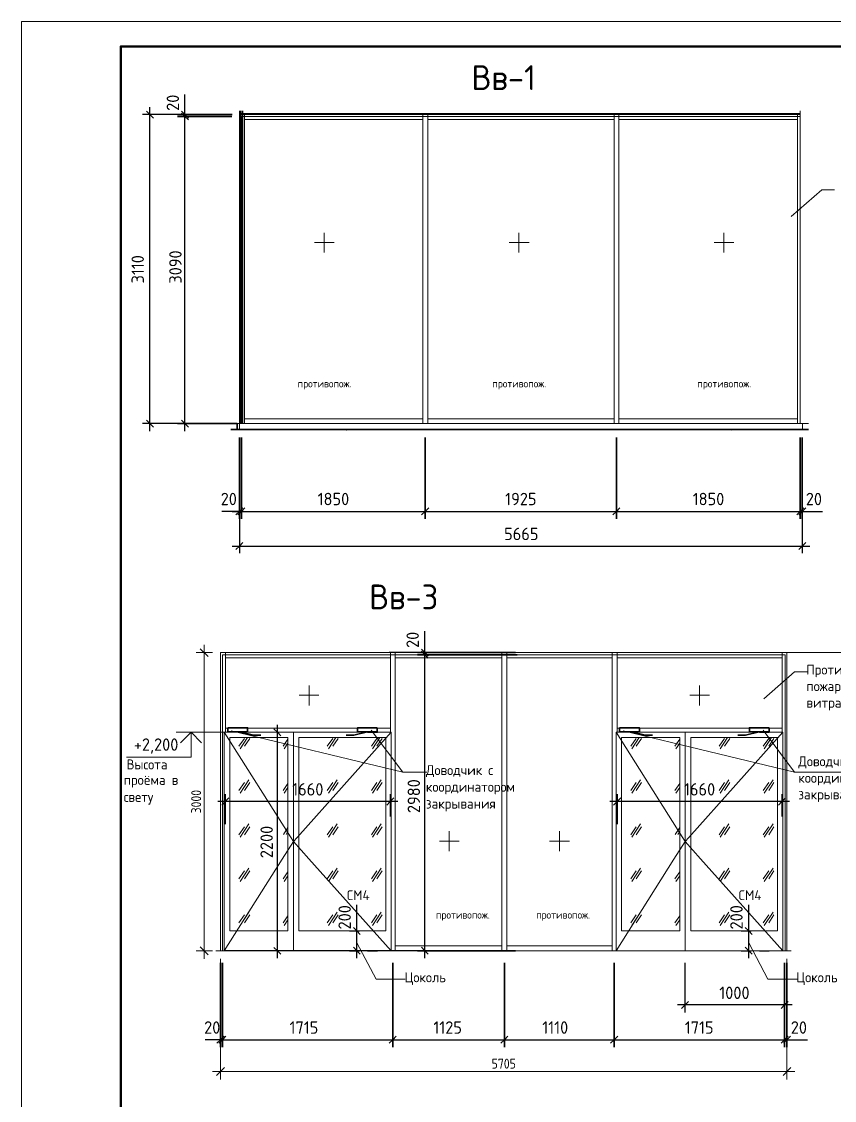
# Model space of a CAD drawing. Header units: millimetres. Extents: x -11345 to 411485, y -9810 to 73012.
# Drawn here: x -2097.1 to -1933.4, y 70255.9 to 70473.2 of the extents above; entities that cross this region are included whole.
import ezdxf

# ---------------------------------------------------------------- set-up
doc = ezdxf.new("R2010")
doc.units = ezdxf.units.MM
for name, color, linetype in [('PDF _Аннотация', 7, 'Continuous'), ('PDF _Витраж', 7, 'Continuous'), ('PDF _Двери', 7, 'Continuous'), ('PDF _Линии', 7, 'Continuous'), ('PDF _Основная надпись', 7, 'Continuous'), ('PDF _Отметки', 7, 'Continuous'), ('PDF _Перекрытие', 7, 'Continuous'), ('PDF _Размеры-50', 7, 'Continuous'), ('PDF _Стены внутренние', 7, 'Continuous'), ('PDF _Стены наружные', 7, 'Continuous'), ('PDF _Стены несущие', 7, 'Continuous'), ('PDF _Стены отделка', 7, 'Continuous'), ('PDF _Стены штриховка', 7, 'Continuous'), ('PDF _Текст', 7, 'Continuous')]:
    doc.layers.add(name, color=color, linetype=linetype)
doc.layers.add('Размеры', color=7, linetype='Continuous', lineweight=5)
doc.styles.add('GOST Common_3', font='GOST_Common.ttf', dxfattribs={"width": 0.9, "height": 250})
doc.styles.add('GOST Common_5', font='GOST_Common.ttf', dxfattribs={"width": 0.9, "height": 100})
doc.styles.add('MtXpl_GOST_Common', font='GOST_Common.ttf')
doc.styles.add('PDF GOST Common', font='GOST_Common.ttf')
doc.dimstyles.new('ADSK_Основной_2_5_мм', dxfattribs={"dimscale": 304.8, "dimtxt": 251.428749, "dimasz": 0.463911, "dimexe": 0.492126, "dimexo": 0.492126, "dimgap": 0.098425, "dimtad": 1, "dimrnd": 0.01, "dimdsep": 46, "dimtxsty": 'GOST Common_3', "dimblk1": 'OBLIQUE', "dimblk2": 'OBLIQUE', "dimsah": 1, "dimcen": 0.09, "dimdle": 0.492126, "dimazin": 2, "dimtfac": 1, "dimtdec": 4, "dimtix": 1, "dimtmove": 0, "dimatfit": 3, "dimfxl": 1, "dimtvp": 1, "dimtolj": 1, "dimtzin": 0, "dimlwd": 20, "dimlwe": 20, "dimarcsym": 2})

# ---------------------------------------------------------------- blocks, each defined once
blk = doc.blocks.new('_Oblique')
at = {"color": 0, "linetype": 'ByBlock', "lineweight": -2}
blk.add_line((-0.5, -0.5), (0.5, 0.5), dxfattribs=at)
blk = doc.blocks.new('*D871')
at = {"layer": 'Defpoints', "color": 0, "transparency": 16777216}
for p in [(-2060.37, 70346.11), (-2057.06, 70346.11), (-2057.06, 70286.08)]:
    blk.add_point(p, dxfattribs=at)
at = {"layer": 'Размеры', "color": 0, "transparency": 16777216}
for p, q in [((-2058.66, 70346.11), (-2061.97, 70346.11)), ((-2060.37, 70284.48), (-2060.37, 70347.71)), ((-2058.66, 70286.08), (-2061.97, 70286.08))]:
    blk.add_line(p, q, dxfattribs=at)
at = {"layer": 'Размеры', "color": 0, "transparency": 16777216, "xscale": 1.6, "yscale": 1.6, "zscale": 1.6}
for p, rotation in [((-2060.37, 70346.11), 90), ((-2060.37, 70286.08), 270)]:
    blk.add_blockref('_Oblique', p, dxfattribs=dict(at, rotation=rotation))
at = {"layer": 'Размеры', "color": 0, "transparency": 16777216, "insert": (-2061.97, 70316.1), "char_height": 2, "attachment_point": 5, "rotation": 90, "style": 'GOST Common_5'}
blk.add_mtext('\\A1;3000', dxfattribs=at)
blk = doc.blocks.new('*D872')
at = {"layer": 'Defpoints', "color": 0, "transparency": 16777216}
for p in [(-2057.06, 70286.08), (-1943, 70286.08), (-1943, 70261.74)]:
    blk.add_point(p, dxfattribs=at)
at = {"layer": 'Размеры', "color": 0, "transparency": 16777216}
for p, q in [((-2057.06, 70284.48), (-2057.06, 70260.14)), ((-1943, 70284.48), (-1943, 70260.14)), ((-2058.66, 70261.74), (-1941.4, 70261.74))]:
    blk.add_line(p, q, dxfattribs=at)
at = {"layer": 'Размеры', "color": 0, "transparency": 16777216, "xscale": 1.6, "yscale": 1.6, "zscale": 1.6, "rotation": 180}
blk.add_blockref('_Oblique', (-2057.06, 70261.74), dxfattribs=at)
at = {"layer": 'Размеры', "color": 0, "transparency": 16777216, "xscale": 1.6, "yscale": 1.6, "zscale": 1.6}
blk.add_blockref('_Oblique', (-1943, 70261.74), dxfattribs=at)
at = {"layer": 'Размеры', "color": 0, "transparency": 16777216, "insert": (-2000.03, 70263.34), "char_height": 2, "attachment_point": 5, "style": 'GOST Common_5'}
blk.add_mtext('\\A1;5705', dxfattribs=at)

msp = doc.modelspace()

# ---------------------------------------------------------------- linework, layer by layer
at = {"layer": 'PDF _Аннотация', "lineweight": 9}
for points in [[(-1942.1807, 70433.91106), (-1936.00007, 70439.32969), (-1933.46008, 70439.32969)], [(-1947.65873, 70336.79898), (-1941.4781, 70342.21761), (-1938.93812, 70342.21761)], [(-2026.69535, 70330.51121), (-2020.36655, 70322.06707), (-2015.54058, 70322.06707), (-2020.36655, 70322.06707), (-2054.88936, 70330.38894)], [(-1947.8069, 70330.51121), (-1941.4781, 70322.06707), (-1921.61922, 70322.06707), (-1941.4781, 70322.06707), (-1976.00091, 70330.38894)], [(-2029.59516, 70287.65027), (-2025.74285, 70280.32665), (-2019.85855, 70280.32665)], [(-1950.70671, 70287.65027), (-1946.8544, 70280.32665), (-1940.9701, 70280.32665)]]:
    msp.add_lwpolyline(points, dxfattribs=at)
at = {"layer": 'PDF _Аннотация', "lineweight": 20}
for points in [[(-2065.11851, 70327.95136), (-2063.00185, 70330.11035), (-2063.00185, 70325.07271), (-2075.99811, 70325.07271)], [(-2059.99621, 70330.11035), (-2066.0075, 70330.11035)], [(-2063.00185, 70330.11035), (-2060.8852, 70327.95136)]]:
    msp.add_lwpolyline(points, dxfattribs=at)
at = {"layer": 'PDF _Витраж', "lineweight": 9}
for points in [[(-2053.05103, 70454.48493), (-2052.75469, 70454.48493)], [(-2052.58536, 70454.48493), (-2052.2467, 70454.48493), (-2052.2467, 70442.25067), (-2052.2467, 70392.25531), (-2052.58536, 70392.25531)], [(-1940.31804, 70392.25531), (-1940.9107, 70392.25531), (-1940.9107, 70442.25067), (-1940.9107, 70454.48493), (-1940.31804, 70454.48493)], [(-2052.75469, 70392.25531), (-2053.05103, 70392.25531)], [(-2058.03786, 70286.08395), (-2057.0642, 70286.08395), (-2057.0642, 70330.40668), (-2057.0642, 70346.11225)], [(-2056.09054, 70330.11035), (-2056.09054, 70330.40668), (-2056.09054, 70346.11225)], [(-2022.8642, 70346.11225), (-2022.8642, 70345.09626), (-2056.09054, 70345.09626), (-2056.09054, 70346.11225)], [(-2022.8642, 70346.11225), (-2022.8642, 70330.11035)], [(-2000.41315, 70346.11225), (-2000.41315, 70345.09626), (-2021.8642, 70345.09626), (-2021.8642, 70346.11225)], [(-2021.8642, 70346.11225), (-2021.8642, 70286.08395)], [(-1999.41315, 70346.11225), (-1999.41315, 70286.08395)], [(-1978.20209, 70346.11225), (-1978.20209, 70345.09626), (-1999.41315, 70345.09626), (-1999.41315, 70346.11225)], [(-1978.20209, 70286.08395), (-1978.20209, 70330.40668), (-1978.20209, 70346.11225)], [(-1943.97575, 70346.11225), (-1943.97575, 70345.09626), (-1977.20209, 70345.09626), (-1977.20209, 70346.11225)], [(-1977.20209, 70346.11225), (-1977.20209, 70330.40668), (-1977.20209, 70330.11035)], [(-1943.97575, 70330.11035), (-1943.97575, 70330.40668), (-1943.97575, 70346.11225)], [(-2057.0642, 70286.08395), (-2056.09054, 70286.08395)], [(-1995.41044, 70286.08395), (-1996.21477, 70286.08395)], [(-1977.20209, 70286.08395), (-1978.20209, 70286.08395)], [(-1943.00209, 70286.08395), (-1943.97575, 70286.08395)]]:
    msp.add_lwpolyline(points, dxfattribs=at)
for points in [[(-2016.34825, 70454.48493), (-2016.34825, 70453.46894), (-2052.2467, 70453.46894), (-2052.2467, 70454.48493)], [(-2015.33225, 70442.25067), (-2015.33225, 70392.25531), (-2016.34825, 70392.25531), (-2016.34825, 70442.25067), (-2016.34825, 70454.48493), (-2015.33225, 70454.48493)], [(-1977.82515, 70454.48493), (-1977.82515, 70453.46894), (-2015.33225, 70453.46894), (-2015.33225, 70454.48493)], [(-1976.85149, 70442.25067), (-1976.85149, 70392.25531), (-1977.82515, 70392.25531), (-1977.82515, 70442.25067), (-1977.82515, 70454.48493), (-1976.85149, 70454.48493)], [(-1940.9107, 70454.48493), (-1940.9107, 70453.46894), (-1976.85149, 70453.46894), (-1976.85149, 70454.48493)], [(-2052.2467, 70392.25531), (-2052.2467, 70393.22897), (-2016.34825, 70393.22897), (-2016.34825, 70392.25531)], [(-2015.33225, 70392.25531), (-2015.33225, 70393.22897), (-1977.82515, 70393.22897), (-1977.82515, 70392.25531)], [(-1976.85149, 70392.25531), (-1976.85149, 70393.22897), (-1940.9107, 70393.22897), (-1940.9107, 70392.25531)], [(-2056.09054, 70330.11035), (-2056.09054, 70330.91468), (-2022.8642, 70330.91468), (-2022.8642, 70330.11035)], [(-1977.20209, 70330.11035), (-1977.20209, 70330.91468), (-1943.97575, 70330.91468), (-1943.97575, 70330.11035)], [(-2000.41315, 70287.09994), (-2000.41315, 70286.08395), (-2021.8642, 70286.08395), (-2021.8642, 70287.09994)], [(-1978.20209, 70287.09994), (-1978.20209, 70286.08395), (-1999.41315, 70286.08395), (-1999.41315, 70287.09994)]]:
    msp.add_lwpolyline(points, close=True, dxfattribs=at)
at = {"layer": 'PDF _Двери', "lineweight": 9}
for points in [[(-2056.30733, 70330.11035), (-2056.30733, 70286.08395), (-2042.37975, 70286.08395), (-2042.37975, 70330.11035)], [(-2042.37975, 70330.11035), (-2042.37975, 70286.08395), (-2022.69487, 70286.08395), (-2022.69487, 70330.11035)], [(-1977.41888, 70330.11035), (-1977.41888, 70286.08395), (-1963.4913, 70286.08395), (-1963.4913, 70330.11035)], [(-1963.4913, 70330.11035), (-1963.4913, 70286.08395), (-1943.80642, 70286.08395), (-1943.80642, 70330.11035)]]:
    msp.add_lwpolyline(points, close=True, dxfattribs=at)
for points in [[(-2056.30733, 70330.11035), (-2042.97241, 70309.02848), (-2042.37975, 70308.09715), (-2044.66574, 70304.49884), (-2056.30733, 70286.08395)], [(-2043.48041, 70310.3408), (-2043.48041, 70290.10559), (-2055.20667, 70290.10559), (-2055.20667, 70329.00969), (-2043.48041, 70329.00969), (-2043.48041, 70309.49414)], [(-2052.24336, 70328.84036), (-2053.34402, 70327.27403)], [(-2051.65069, 70329.00969), (-2053.13235, 70326.7237)], [(-2051.18503, 70328.84036), (-2052.24336, 70327.27403)], [(-2043.48041, 70328.67103), (-2044.45407, 70327.27403)], [(-2022.69487, 70330.11035), (-2041.66009, 70308.90148), (-2042.37975, 70308.09715), (-2039.28944, 70304.58351), (-2022.69487, 70286.08395)], [(-2041.27909, 70309.49414), (-2041.27909, 70329.00969), (-2023.79553, 70329.00969), (-2023.79553, 70290.10559), (-2041.27909, 70290.10559), (-2041.27909, 70310.63714)], [(-2034.46346, 70328.84036), (-2035.56412, 70327.27403)], [(-2033.8708, 70329.00969), (-2035.35246, 70326.7237)], [(-2033.40514, 70328.84036), (-2034.46346, 70327.27403)], [(-2025.57352, 70328.84036), (-2026.67418, 70327.27403)], [(-2024.98086, 70329.00969), (-2026.46251, 70326.7237)], [(-2024.51519, 70328.84036), (-2025.57352, 70327.27403)], [(-1977.41888, 70330.11035), (-1964.08396, 70309.02848), (-1963.4913, 70308.09715), (-1965.77729, 70304.49884), (-1977.41888, 70286.08395)], [(-1964.59196, 70310.3408), (-1964.59196, 70290.10559), (-1976.31822, 70290.10559), (-1976.31822, 70329.00969), (-1964.59196, 70329.00969), (-1964.59196, 70309.49414)], [(-1973.35491, 70328.84036), (-1974.45557, 70327.27403)], [(-1972.76225, 70329.00969), (-1974.2439, 70326.7237)], [(-1972.29658, 70328.84036), (-1973.35491, 70327.27403)], [(-1964.59196, 70328.67103), (-1965.56562, 70327.27403)], [(-1943.80642, 70330.11035), (-1962.77164, 70308.90148), (-1963.4913, 70308.09715), (-1960.40099, 70304.58351), (-1943.80642, 70286.08395)], [(-1962.39064, 70309.49414), (-1962.39064, 70329.00969), (-1944.90708, 70329.00969), (-1944.90708, 70290.10559), (-1962.39064, 70290.10559), (-1962.39064, 70310.63714)], [(-1955.57502, 70328.84036), (-1956.67568, 70327.27403)], [(-1954.98235, 70329.00969), (-1956.46401, 70326.7237)], [(-1954.51669, 70328.84036), (-1955.57502, 70327.27403)], [(-1946.68507, 70328.84036), (-1947.78573, 70327.27403)], [(-1946.09241, 70329.00969), (-1947.57406, 70326.7237)], [(-1945.62674, 70328.84036), (-1946.68507, 70327.27403)], [(-2043.48041, 70327.8667), (-2044.24241, 70326.7237)], [(-1964.59196, 70327.8667), (-1965.35396, 70326.7237)], [(-2052.24336, 70319.95041), (-2053.34402, 70318.34176)], [(-2051.35436, 70320.50074), (-2053.13235, 70317.83376)], [(-2051.18503, 70319.95041), (-2052.24336, 70318.34176)], [(-2043.48041, 70319.78108), (-2044.45407, 70318.34176)], [(-2034.46346, 70319.95041), (-2035.56412, 70318.34176)], [(-2033.57447, 70320.50074), (-2035.35246, 70317.83376)], [(-2033.40514, 70319.95041), (-2034.46346, 70318.34176)], [(-2025.57352, 70319.95041), (-2026.67418, 70318.34176)], [(-2024.68452, 70320.50074), (-2026.46251, 70317.83376)], [(-2024.51519, 70319.95041), (-2025.57352, 70318.34176)], [(-1973.35491, 70319.95041), (-1974.45557, 70318.34176)], [(-1972.46591, 70320.50074), (-1974.2439, 70317.83376)], [(-1972.29658, 70319.95041), (-1973.35491, 70318.34176)], [(-1964.59196, 70319.78108), (-1965.56562, 70318.34176)], [(-1955.57502, 70319.95041), (-1956.67568, 70318.34176)], [(-1954.68602, 70320.50074), (-1956.46401, 70317.83376)], [(-1954.51669, 70319.95041), (-1955.57502, 70318.34176)], [(-1946.68507, 70319.95041), (-1947.78573, 70318.34176)], [(-1945.79608, 70320.50074), (-1947.57406, 70317.83376)], [(-1945.62674, 70319.95041), (-1946.68507, 70318.34176)], [(-2043.48041, 70318.97675), (-2044.24241, 70317.83376)], [(-1964.59196, 70318.97675), (-1965.35396, 70317.83376)], [(-2052.24336, 70311.06047), (-2053.34402, 70309.45181)], [(-2051.35436, 70311.6108), (-2053.13235, 70308.94381)], [(-2051.18503, 70311.06047), (-2052.24336, 70309.45181)], [(-2043.48041, 70310.89113), (-2044.41174, 70309.49414)], [(-2034.46346, 70311.06047), (-2035.56412, 70309.45181)], [(-2033.57447, 70311.6108), (-2035.35246, 70308.94381)], [(-2033.40514, 70311.06047), (-2034.46346, 70309.45181)], [(-2025.57352, 70311.06047), (-2026.67418, 70309.45181)], [(-2024.68452, 70311.6108), (-2026.46251, 70308.94381)], [(-2024.51519, 70311.06047), (-2025.57352, 70309.45181)], [(-1973.35491, 70311.06047), (-1974.45557, 70309.45181)], [(-1972.46591, 70311.6108), (-1974.2439, 70308.94381)], [(-1972.29658, 70311.06047), (-1973.35491, 70309.45181)], [(-1964.59196, 70310.89113), (-1965.52329, 70309.49414)], [(-1955.57502, 70311.06047), (-1956.67568, 70309.45181)], [(-1954.68602, 70311.6108), (-1956.46401, 70308.94381)], [(-1954.51669, 70311.06047), (-1955.57502, 70309.45181)], [(-1946.68507, 70311.06047), (-1947.78573, 70309.45181)], [(-1945.79608, 70311.6108), (-1947.57406, 70308.94381)], [(-1945.62674, 70311.06047), (-1946.68507, 70309.45181)], [(-2043.48041, 70310.08681), (-2043.86141, 70309.49414)], [(-2043.48041, 70308.90148), (-2043.48041, 70304.49884)], [(-2041.27909, 70304.49884), (-2041.27909, 70308.90148)], [(-1964.59196, 70310.08681), (-1964.97296, 70309.49414)], [(-1964.59196, 70308.90148), (-1964.59196, 70304.49884)], [(-1962.39064, 70304.49884), (-1962.39064, 70308.90148)], [(-2051.35436, 70302.72085), (-2053.13235, 70300.05387)], [(-2033.57447, 70302.72085), (-2035.35246, 70300.05387)], [(-2024.68452, 70302.72085), (-2026.46251, 70300.05387)], [(-1972.46591, 70302.72085), (-1974.2439, 70300.05387)], [(-1954.68602, 70302.72085), (-1956.46401, 70300.05387)], [(-1945.79608, 70302.72085), (-1947.57406, 70300.05387)], [(-2052.24336, 70302.17052), (-2053.34402, 70300.56186)], [(-2051.18503, 70302.17052), (-2052.24336, 70300.56186)], [(-2043.48041, 70302.00119), (-2044.45407, 70300.56186)], [(-2043.48041, 70301.19686), (-2044.24241, 70300.05387)], [(-2034.46346, 70302.17052), (-2035.56412, 70300.56186)], [(-2033.40514, 70302.17052), (-2034.46346, 70300.56186)], [(-2025.57352, 70302.17052), (-2026.67418, 70300.56186)], [(-2024.51519, 70302.17052), (-2025.57352, 70300.56186)], [(-1973.35491, 70302.17052), (-1974.45557, 70300.56186)], [(-1972.29658, 70302.17052), (-1973.35491, 70300.56186)], [(-1964.59196, 70302.00119), (-1965.56562, 70300.56186)], [(-1964.59196, 70301.19686), (-1965.35396, 70300.05387)], [(-1955.57502, 70302.17052), (-1956.67568, 70300.56186)], [(-1954.51669, 70302.17052), (-1955.57502, 70300.56186)], [(-1946.68507, 70302.17052), (-1947.78573, 70300.56186)], [(-1945.62674, 70302.17052), (-1946.68507, 70300.56186)], [(-2051.35436, 70293.8309), (-2053.13235, 70291.16392)], [(-2033.57447, 70293.8309), (-2035.35246, 70291.16392)], [(-2024.68452, 70293.8309), (-2026.46251, 70291.16392)], [(-1972.46591, 70293.8309), (-1974.2439, 70291.16392)], [(-1954.68602, 70293.8309), (-1956.46401, 70291.16392)], [(-1945.79608, 70293.8309), (-1947.57406, 70291.16392)], [(-2052.24336, 70293.28057), (-2053.34402, 70291.67192)], [(-2051.18503, 70293.28057), (-2052.24336, 70291.67192)], [(-2043.48041, 70293.11124), (-2044.45407, 70291.67192)], [(-2043.48041, 70292.30691), (-2044.24241, 70291.16392)], [(-2034.46346, 70293.28057), (-2035.56412, 70291.67192)], [(-2033.40514, 70293.28057), (-2034.46346, 70291.67192)], [(-2025.57352, 70293.28057), (-2026.67418, 70291.67192)], [(-2024.51519, 70293.28057), (-2025.57352, 70291.67192)], [(-1973.35491, 70293.28057), (-1974.45557, 70291.67192)], [(-1972.29658, 70293.28057), (-1973.35491, 70291.67192)], [(-1964.59196, 70293.11124), (-1965.56562, 70291.67192)], [(-1964.59196, 70292.30691), (-1965.35396, 70291.16392)], [(-1955.57502, 70293.28057), (-1956.67568, 70291.67192)], [(-1954.51669, 70293.28057), (-1955.57502, 70291.67192)], [(-1946.68507, 70293.28057), (-1947.78573, 70291.67192)], [(-1945.62674, 70293.28057), (-1946.68507, 70291.67192)]]:
    msp.add_lwpolyline(points, dxfattribs=at)
at = {"layer": 'PDF _Линии', "lineweight": 9}
for points in [[(-1940.31804, 70455.20459), (-1940.31804, 70392.25531)], [(-2053.26269, 70454.0616), (-1940.31804, 70454.0616)], [(-2052.83936, 70392.25531), (-2052.83936, 70454.0616)], [(-2036.17369, 70430.68058), (-2036.17369, 70426.70127)], [(-1996.97326, 70430.68058), (-1996.97326, 70426.70127)], [(-1955.69851, 70430.68058), (-1955.69851, 70426.70127)], [(-2038.16334, 70428.69093), (-2034.18403, 70428.69093)], [(-1998.96291, 70428.69093), (-1994.94127, 70428.69093)], [(-1957.68816, 70428.69093), (-1953.70885, 70428.69093)], [(-1943.38309, 70345.68892), (-2056.6832, 70345.68892), (-2056.6832, 70286.08395)], [(-2056.6832, 70286.08395), (-2056.6832, 70345.68892)], [(-1943.38309, 70286.08395), (-1943.38309, 70345.68892)], [(-2039.22298, 70339.50829), (-2039.22298, 70335.48665)], [(-1960.58892, 70339.50829), (-1960.58892, 70335.48665)], [(-2037.23332, 70337.51864), (-2041.21263, 70337.51864)], [(-1962.57858, 70337.51864), (-1958.59927, 70337.51864)], [(-2011.00428, 70310.1414), (-2011.00428, 70306.11976)], [(-1988.80762, 70310.1414), (-1988.80762, 70306.11976)], [(-2009.01462, 70308.15174), (-2012.99393, 70308.15174)], [(-1990.79727, 70308.15174), (-1986.81796, 70308.15174)]]:
    msp.add_lwpolyline(points, dxfattribs=at)
at = {"layer": 'PDF _Линии', "lineweight": 35}
for points in [[(-2055.58767, 70330.99935), (-2055.58767, 70330.19502), (-2051.60836, 70330.19502), (-2051.60836, 70330.99935)], [(-2025.48885, 70330.99935), (-2025.48885, 70330.19502), (-2029.46816, 70330.19502), (-2029.46816, 70330.99935)], [(-1976.69922, 70330.99935), (-1976.69922, 70330.19502), (-1972.71991, 70330.19502), (-1972.71991, 70330.99935)], [(-1946.6004, 70330.99935), (-1946.6004, 70330.19502), (-1950.57971, 70330.19502), (-1950.57971, 70330.99935)]]:
    msp.add_lwpolyline(points, close=True, dxfattribs=at)
for points in [[(-2048.94138, 70329.51769), (-2050.42304, 70329.51769), (-2053.17469, 70330.19502)], [(-2031.75415, 70329.51769), (-2030.23016, 70329.51769), (-2027.47851, 70330.19502)], [(-1970.05293, 70329.51769), (-1971.53459, 70329.51769), (-1974.28624, 70330.19502)], [(-1952.8657, 70329.51769), (-1951.34171, 70329.51769), (-1948.59006, 70330.19502)]]:
    msp.add_lwpolyline(points, dxfattribs=at)
at = {"layer": 'PDF _Основная надпись', "lineweight": 20}
msp.add_lwpolyline([(-2097.11976, 70053.25202), (-1503.18668, 70053.25202), (-1503.18668, 70473.19615), (-2097.11976, 70473.19615)], close=True, dxfattribs=at)
at = {"layer": 'PDF _Основная надпись', "lineweight": 50}
msp.add_lwpolyline([(-1508.18199, 70058.24733), (-1508.18199, 70468.20085), (-2077.13855, 70468.20085), (-2077.13855, 70058.24733)], close=True, dxfattribs=at)
at = {"layer": 'PDF _Отметки', "lineweight": 20}
for points in [[(-1943.97575, 70346.11225), (-1936.65213, 70346.11225), (-1930.38683, 70346.11225)], [(-2049.07427, 70330.11035), (-2063.00185, 70330.11035)]]:
    msp.add_lwpolyline(points, dxfattribs=at)
at = {"layer": 'PDF _Перекрытие', "lineweight": 20}
msp.add_lwpolyline([(-2053.68602, 70392.25531), (-2053.26269, 70392.25531)], dxfattribs=at)
at = {"layer": 'PDF _Перекрытие', "lineweight": 35}
msp.add_lwpolyline([(-1938.66705, 70391.02765), (-2054.99835, 70391.02765)], dxfattribs=at)
at = {"layer": 'PDF _Перекрытие', "lineweight": 9}
for points in [[(-2053.98235, 70390.94298), (-2054.02469, 70391.02765)], [(-2044.49974, 70391.02765), (-2044.54208, 70390.98532)], [(-2031.63049, 70390.94298), (-2031.67282, 70390.94298)], [(-2030.40283, 70391.02765), (-2030.40283, 70391.02765)], [(-2027.01618, 70390.98532), (-2027.01618, 70391.02765)], [(-2015.24759, 70390.94298), (-2015.28992, 70391.02765)], [(-2012.87694, 70390.94298), (-2012.9616, 70391.02765)], [(-2007.03497, 70390.94298), (-2007.0773, 70391.02765)], [(-2003.43666, 70391.02765), (-2003.47899, 70390.94298)], [(-2001.15067, 70390.94298), (-2001.19301, 70391.02765)], [(-1995.22404, 70391.02765), (-1995.26637, 70390.94298)], [(-1975.28516, 70391.02765), (-1975.3275, 70390.94298)], [(-1974.1845, 70390.98532), (-1974.22684, 70391.02765)], [(-1967.03021, 70391.02765), (-1967.11488, 70390.94298)], [(-1964.70189, 70391.02765), (-1964.74423, 70390.94298)], [(-1962.41591, 70390.94298), (-1962.50057, 70391.02765)], [(-1960.08759, 70390.94298), (-1960.12992, 70391.02765)], [(-1956.53161, 70390.98532), (-1956.53161, 70390.94298)], [(-1954.20329, 70390.94298), (-1954.28796, 70391.02765)], [(-1948.36133, 70390.94298), (-1948.40366, 70391.02765)], [(-1938.87872, 70391.02765), (-1938.92105, 70391.02765)]]:
    msp.add_lwpolyline(points, dxfattribs=at)
at = {"layer": 'PDF _Размеры-50'}
for points in [[(-2064.22696, 70454.27327), (-2064.22696, 70455.41626), (-2064.22696, 70458.50657)], [(-2065.75095, 70454.48493), (-2064.22696, 70454.48493), (-2054.74435, 70454.48493), (-2071.29658, 70454.48493), (-2072.77824, 70454.48493)], [(-2070.57692, 70453.76527), (-2071.29658, 70454.48493), (-2071.97391, 70455.16226)], [(-2071.29658, 70390.73132), (-2071.29658, 70455.96659)], [(-2063.5073, 70453.76527), (-2064.22696, 70454.48493), (-2064.94662, 70455.16226)], [(-2064.22696, 70390.73132), (-2064.22696, 70442.25067), (-2064.22696, 70454.0616), (-2064.22696, 70455.96659)], [(-2065.75095, 70392.25531), (-2064.22696, 70392.25531), (-2054.74435, 70392.25531), (-2071.29658, 70392.25531), (-2072.77824, 70392.25531)], [(-2070.57692, 70391.53565), (-2071.29658, 70392.25531), (-2071.97391, 70392.93264)], [(-2063.5073, 70391.53565), (-2064.22696, 70392.25531), (-2064.94662, 70392.93264)], [(-2053.26269, 70373.07842), (-2053.26269, 70374.56008), (-2053.26269, 70389.46133), (-2053.26269, 70367.57512), (-2053.26269, 70366.1358)], [(-1939.93704, 70373.07842), (-1939.93704, 70374.56008), (-1939.93704, 70389.46133), (-1939.93704, 70367.57512), (-1939.93704, 70366.1358)], [(-2053.05103, 70374.56008), (-2053.64369, 70374.56008), (-2056.81867, 70374.56008)], [(-2054.74435, 70374.56008), (-2052.83936, 70374.56008), (-2015.84025, 70374.56008), (-1977.31715, 70374.56008), (-1940.31804, 70374.56008), (-1938.41305, 70374.56008)], [(-2053.98235, 70373.88275), (-2053.26269, 70374.56008), (-2052.54303, 70375.27974)], [(-1940.61437, 70373.88275), (-1939.93704, 70374.56008), (-1939.21738, 70375.27974)], [(-1940.10638, 70374.56008), (-1939.00572, 70374.56008), (-1935.83073, 70374.56008)], [(-2054.74435, 70367.57512), (-1938.41305, 70367.57512)], [(-2053.98235, 70366.85546), (-2053.26269, 70367.57512), (-2052.54303, 70368.29479)], [(-1940.61437, 70366.85546), (-1939.93704, 70367.57512), (-1939.21738, 70368.29479)], [(-2015.89965, 70345.90059), (-2015.89965, 70347.25525), (-2015.89965, 70350.43023)], [(-2017.42364, 70346.11225), (-2015.89965, 70346.11225), (-1997.69643, 70346.11225), (-2021.61462, 70346.11225), (-2023.09627, 70346.11225)], [(-2015.22232, 70345.39259), (-2015.89965, 70346.11225), (-2016.61931, 70346.78958)], [(-2015.89965, 70284.60229), (-2015.89965, 70330.40668), (-2015.89965, 70345.68892), (-2015.89965, 70347.59391)], [(-2045.613, 70284.60229), (-2045.613, 70331.59201)], [(-2027.43617, 70330.11035), (-2025.95452, 70330.11035), (-2025.44652, 70330.11035)], [(-1948.54773, 70330.11035), (-1947.06607, 70330.11035), (-1946.55807, 70330.11035)], [(-2056.09567, 70317.62209), (-2056.09567, 70316.14044), (-2056.09567, 70311.56846)], [(-2022.90653, 70317.62209), (-2022.90653, 70316.14044), (-2022.90653, 70313.13479)], [(-1977.20722, 70317.62209), (-1977.20722, 70316.14044), (-1977.20722, 70311.56846)], [(-1944.01809, 70317.62209), (-1944.01809, 70316.14044), (-1944.01809, 70313.13479)], [(-2021.38254, 70316.14044), (-2057.57733, 70316.14044)], [(-2055.37601, 70316.8601), (-2056.09567, 70316.14044), (-2056.81533, 70315.42077)], [(-2022.18687, 70316.8601), (-2022.90653, 70316.14044), (-2023.58386, 70315.42077)], [(-1942.49409, 70316.14044), (-1978.68888, 70316.14044)], [(-1976.48756, 70316.8601), (-1977.20722, 70316.14044), (-1977.92688, 70315.42077)], [(-1943.29842, 70316.8601), (-1944.01809, 70316.14044), (-1944.69542, 70315.42077)], [(-2029.59516, 70288.07361), (-2029.59516, 70290.61359), (-2029.59516, 70295.31256)], [(-1950.70671, 70288.07361), (-1950.70671, 70290.61359), (-1950.70671, 70295.31256)], [(-2029.59516, 70284.60229), (-2029.59516, 70291.58725)], [(-1950.70671, 70284.60229), (-1950.70671, 70291.58725)], [(-2031.11915, 70290.10559), (-2029.59516, 70290.10559), (-2029.08716, 70290.10559)], [(-2028.91783, 70289.38593), (-2029.59516, 70290.10559), (-2030.31482, 70290.78292)], [(-1952.2307, 70290.10559), (-1950.70671, 70290.10559), (-1950.19872, 70290.10559)], [(-1950.02938, 70289.38593), (-1950.70671, 70290.10559), (-1951.42637, 70290.78292)], [(-2017.42364, 70286.08395), (-2015.89965, 70286.08395), (-1997.69643, 70286.08395), (-2021.61462, 70286.08395), (-2056.09054, 70286.08395)], [(-2031.11915, 70286.08395), (-2029.59516, 70286.08395), (-2029.08716, 70286.08395)], [(-2028.91783, 70285.36429), (-2029.59516, 70286.08395), (-2030.31482, 70286.80361)], [(-2027.43617, 70286.08395), (-2025.95452, 70286.08395), (-2025.44652, 70286.08395)], [(-2015.22232, 70285.36429), (-2015.89965, 70286.08395), (-2016.61931, 70286.80361)], [(-1952.2307, 70286.08395), (-1950.70671, 70286.08395), (-1950.19872, 70286.08395)], [(-1950.02938, 70285.36429), (-1950.70671, 70286.08395), (-1951.42637, 70286.80361)], [(-1948.54773, 70286.08395), (-1947.06607, 70286.08395), (-1946.55807, 70286.08395)], [(-1963.4913, 70273.63803), (-1963.4913, 70275.16202), (-1963.4913, 70283.62863)], [(-1943.51009, 70273.63803), (-1943.51009, 70275.16202), (-1943.51009, 70283.62863)], [(-1941.9861, 70275.16202), (-1965.01529, 70275.16202)], [(-1962.81397, 70275.83935), (-1963.4913, 70275.16202), (-1964.21096, 70274.44235)], [(-1942.79043, 70275.83935), (-1943.51009, 70275.16202), (-1944.18742, 70274.44235)], [(-2056.47154, 70268.13473), (-2056.97954, 70268.13473), (-2060.15452, 70268.13473)], [(-2056.47154, 70268.13473), (-1995.79144, 70268.13473), (-1961.50165, 70268.13473), (-1943.38309, 70268.13473), (-1941.4781, 70268.13473)], [(-1943.67942, 70267.4574), (-1943.00209, 70268.13473), (-1942.28243, 70268.85439)], [(-1943.17142, 70268.13473), (-1942.02843, 70268.13473), (-1938.85345, 70268.13473)]]:
    msp.add_lwpolyline(points, dxfattribs=at)
for points in [[(-2064.94662, 70454.78126), (-2064.22696, 70454.0616), (-2063.5073, 70453.38427), (-2064.22696, 70454.0616)], [(-2054.78668, 70454.0616), (-2064.22696, 70454.0616), (-2065.75095, 70454.0616), (-2064.22696, 70454.0616)], [(-2052.83936, 70389.46133), (-2052.83936, 70374.56008), (-2052.83936, 70373.07842), (-2052.83936, 70374.56008)], [(-2015.84025, 70389.46133), (-2015.84025, 70374.56008), (-2015.84025, 70373.07842), (-2015.84025, 70374.56008)], [(-1977.31715, 70389.46133), (-1977.31715, 70374.56008), (-1977.31715, 70373.07842), (-1977.31715, 70374.56008)], [(-1940.31804, 70389.46133), (-1940.31804, 70374.56008), (-1940.31804, 70373.07842), (-1940.31804, 70374.56008)], [(-2052.16203, 70375.27974), (-2052.83936, 70374.56008), (-2053.55902, 70373.88275), (-2052.83936, 70374.56008)], [(-2015.12059, 70375.27974), (-2015.84025, 70374.56008), (-2016.55991, 70373.88275), (-2015.84025, 70374.56008)], [(-1976.63982, 70375.27974), (-1977.31715, 70374.56008), (-1978.03681, 70373.88275), (-1977.31715, 70374.56008)], [(-1939.59838, 70375.27974), (-1940.31804, 70374.56008), (-1941.0377, 70373.88275), (-1940.31804, 70374.56008)], [(-1997.31543, 70345.68892), (-2015.89965, 70345.68892), (-2017.42364, 70345.68892), (-2015.89965, 70345.68892)], [(-2016.61931, 70346.40859), (-2015.89965, 70345.68892), (-2015.22232, 70345.01159), (-2015.89965, 70345.68892)], [(-2046.33266, 70330.78768), (-2045.613, 70330.11035), (-2044.93567, 70329.39069), (-2045.613, 70330.11035)], [(-2046.33266, 70286.76128), (-2045.613, 70286.08395), (-2044.93567, 70285.36429), (-2045.613, 70286.08395)], [(-2057.0642, 70283.62863), (-2057.0642, 70268.13473), (-2057.0642, 70266.65307), (-2057.0642, 70268.13473)], [(-2056.6832, 70283.62863), (-2056.6832, 70268.13473), (-2056.6832, 70266.65307), (-2056.6832, 70268.13473)], [(-2022.39341, 70283.62863), (-2022.39341, 70268.13473), (-2022.39341, 70266.65307), (-2022.39341, 70268.13473)], [(-1999.91315, 70283.62863), (-1999.91315, 70268.13473), (-1999.91315, 70266.65307), (-1999.91315, 70268.13473)], [(-1977.79988, 70283.62863), (-1977.79988, 70268.13473), (-1977.79988, 70266.65307), (-1977.79988, 70268.13473)], [(-1943.51009, 70283.62863), (-1943.51009, 70268.13473), (-1943.51009, 70266.65307), (-1943.51009, 70268.13473)], [(-1943.00209, 70283.62863), (-1943.00209, 70268.13473), (-1943.00209, 70266.65307), (-1943.00209, 70268.13473)], [(-2056.34454, 70268.85439), (-2057.0642, 70268.13473), (-2057.78386, 70267.4574), (-2057.0642, 70268.13473)], [(-2055.96354, 70268.85439), (-2056.6832, 70268.13473), (-2057.40287, 70267.4574), (-2056.6832, 70268.13473)], [(-2021.67375, 70268.85439), (-2022.39341, 70268.13473), (-2023.07074, 70267.4574), (-2022.39341, 70268.13473)], [(-1999.19348, 70268.85439), (-1999.91315, 70268.13473), (-2000.63281, 70267.4574), (-1999.91315, 70268.13473)], [(-1977.08022, 70268.85439), (-1977.79988, 70268.13473), (-1978.51954, 70267.4574), (-1977.79988, 70268.13473)], [(-1942.79043, 70268.85439), (-1943.51009, 70268.13473), (-1944.18742, 70267.4574), (-1943.51009, 70268.13473)]]:
    msp.add_lwpolyline(points, close=True, dxfattribs=at)
at = {"layer": 'PDF _Стены внутренние', "lineweight": 20}
for points in [[(-2052.75469, 70454.65426), (-2053.05103, 70454.65426)], [(-1940.31804, 70454.65426), (-2052.58536, 70454.65426)], [(-1938.66705, 70392.25531), (-1940.31804, 70392.25531), (-1940.31804, 70455.20459)], [(-2053.26269, 70392.25531), (-2053.26269, 70391.02765)], [(-1939.89471, 70391.02765), (-1939.89471, 70392.25531)]]:
    msp.add_lwpolyline(points, dxfattribs=at)
at = {"layer": 'PDF _Стены наружные', "lineweight": 20}
for points in [[(-2057.0642, 70346.11225), (-1943.00209, 70346.11225), (-1943.00209, 70286.08395), (-1942.15543, 70286.08395)], [(-1999.41315, 70286.08395), (-2000.41315, 70286.08395), (-2000.41315, 70346.11225)]]:
    msp.add_lwpolyline(points, dxfattribs=at)
at = {"layer": 'PDF _Стены несущие', "lineweight": 35}
msp.add_lwpolyline([(-2053.68602, 70390.94298), (-2053.68602, 70392.25531), (-2054.99835, 70392.25531)], dxfattribs=at)
at = {"layer": 'PDF _Стены отделка', "lineweight": 9}
for points in [[(-2053.26269, 70455.20459), (-2053.26269, 70392.25531), (-2053.05103, 70392.25531), (-2053.05103, 70455.20459)], [(-2052.75469, 70455.20459), (-2052.75469, 70392.25531), (-2052.58536, 70392.25531), (-2052.58536, 70455.20459)]]:
    msp.add_lwpolyline(points, dxfattribs=at)
at = {"layer": 'PDF _Стены штриховка', "lineweight": 9}
msp.add_lwpolyline([(-2053.09336, 70455.20459), (-2053.09336, 70392.25531)], dxfattribs=at)

# ---------------------------------------------------------------- texts
at = {"layer": 'PDF _Текст', "attachment_point": 4, "style": 'PDF GOST Common'}
for s, insert, char_height in [('Вв-1', (-2006.52329, 70461.90461), 5.000026), ('20', (-2057.0287, 70377.04779), 2.501211), ('1850', (-2037.51236, 70377.04779), 2.501211), ('1925', (-1999.74972, 70377.04779), 2.501211), ('1850', (-1961.98709, 70377.04779), 2.501211), ('20', (-1939.21096, 70377.04779), 2.501211), ('5665', (-1999.9614, 70370.02019), 2.501211), ('Вв-3', (-2027.14033, 70357.33765), 5.000026), ('+2,200', (-2074.51478, 70327.30411), 2.500694), ('Высота', (-2075.99649, 70323.60026), 2.000542), ('Доводчик с', (-2015.70517, 70322.24554), 2.000542), ('проёма в', (-2076.56328, 70320.21347), 2.000542), ('1660', (-2042.63084, 70318.58315), 2.500694), ('1660', (-1963.74239, 70318.58315), 2.500694), ('свету', (-2076.56328, 70316.78436), 2.000542), ('координатором', (-2015.70517, 70318.81641), 2.0005417), ('закрывания', (-2015.70517, 70315.42963), 2.000542), ('Цоколь', (-2020.02406, 70280.46109), 2.000542), ('Цоколь', (-1941.13561, 70280.46109), 2.000542), ('1000', (-1956.63015, 70277.60305), 2.500694), ('20', (-2060.36401, 70270.61781), 2.500694), ('1715', (-2043.1583, 70270.61781), 2.500694), ('1125', (-2014.19599, 70270.61781), 2.500694), ('1110', (-1992.26738, 70270.61781), 2.500694), ('1715', (-1963.57305, 70270.61781), 2.500694), ('20', (-1942.23559, 70270.61781), 2.500694)]:
    msp.add_mtext(s, dxfattribs=dict(at, insert=insert, char_height=char_height))
at = {"layer": 'PDF _Текст', "attachment_point": 4, "rotation": 90, "style": 'PDF GOST Common'}
for s, insert, char_height in [('20', (-2066.65791, 70455.22096), 2.501211), ('3090', (-2066.13907, 70420.41788), 2.501211), ('3110', (-2073.72783, 70420.46408), 2.501211), ('20', (-2018.37248, 70347.05553), 2.500694), ('2980', (-2018.13929, 70313.80326), 2.500694), ('2200', (-2047.77581, 70304.72073), 2.500694), ('200', (-2032.06607, 70290.36924), 2.500694), ('200', (-1953.17763, 70290.36924), 2.500694)]:
    msp.add_mtext(s, dxfattribs=dict(at, insert=insert, char_height=char_height))
at = {"layer": 'PDF _Текст', "color": 1, "attachment_point": 4, "style": 'PDF GOST Common'}
for insert, char_height in [((-2041.53417, 70400.07868), 1.500724), ((-2002.33214, 70400.07868), 1.500724), ((-1961.05571, 70400.07868), 1.500724), ((-2013.68398, 70293.09847), 1.5004236), ((-1993.50804, 70293.09847), 1.5004236)]:
    msp.add_mtext('противопож.', dxfattribs=dict(at, insert=insert, char_height=char_height))
at = {"layer": 'PDF _Текст', "char_height": 2.0005417, "attachment_point": 1, "style": 'MtXpl_GOST_Common'}
for s, insert, width in [('Противо- пожарный витраж EIW30', (-1939.10281, 70343.69725), 16.9337692), ('Доводчик с координатором закрывания', (-1940.7194, 70325.23304), 19.1001721)]:
    msp.add_mtext(s, dxfattribs=dict(at, insert=insert, width=width))
at = {"layer": 'PDF _Текст', "color": 5, "char_height": 2.000542, "attachment_point": 4, "style": 'PDF GOST Common'}
for insert in [(-2031.62379, 70297.26801), (-1952.73534, 70297.26801)]:
    msp.add_mtext('СМ4', dxfattribs=dict(at, insert=insert))

# ---------------------------------------------------------------- dimensions: what is measured, and where the dimension line sits
at = {"layer": 'Размеры'}
dim = msp.add_linear_dim(base=(-2060.37103, 70346.112254), p1=(-2057.064202, 70286.083951), p2=(-2057.064202, 70346.112254), angle=90, dimstyle='ADSK_Основной_2_5_мм', override={"dimscale": 0, "dimtxt": 600, "dimasz": 80, "dimexe": 80, "dimexo": 80, "dimgap": 30, "dimlfac": 50, "dimrnd": 5, "dimpost": '<>', "dimtxsty": 'GOST Common_5', "dimcen": 27.432, "dimdle": 80, "dimfxl": 1060.660172, "dimlwd": 65535, "dimlwe": 65535}, dxfattribs=at)
dim.commit()
dim.dimension.update_dxf_attribs({"geometry": '*D871', "text_midpoint": (-2061.97103, 70316.098102)})
dim = msp.add_linear_dim(base=(-1943.00209, 70261.73861), p1=(-2057.0642, 70286.08395), p2=(-1943.00209, 70286.08395), dimstyle='ADSK_Основной_2_5_мм', override={"dimscale": 0, "dimtxt": 600, "dimasz": 80, "dimexe": 80, "dimexo": 80, "dimgap": 30, "dimlfac": 50, "dimrnd": 5, "dimpost": '<>', "dimtxsty": 'GOST Common_5', "dimcen": 27.432, "dimdle": 80, "dimfxl": 1060.660172, "dimlwd": 65535, "dimlwe": 65535}, dxfattribs=at)
dim.commit()
dim.dimension.update_dxf_attribs({"geometry": '*D872', "text_midpoint": (-2000.03315, 70263.33861)})

doc.saveas('drawing.dxf')
